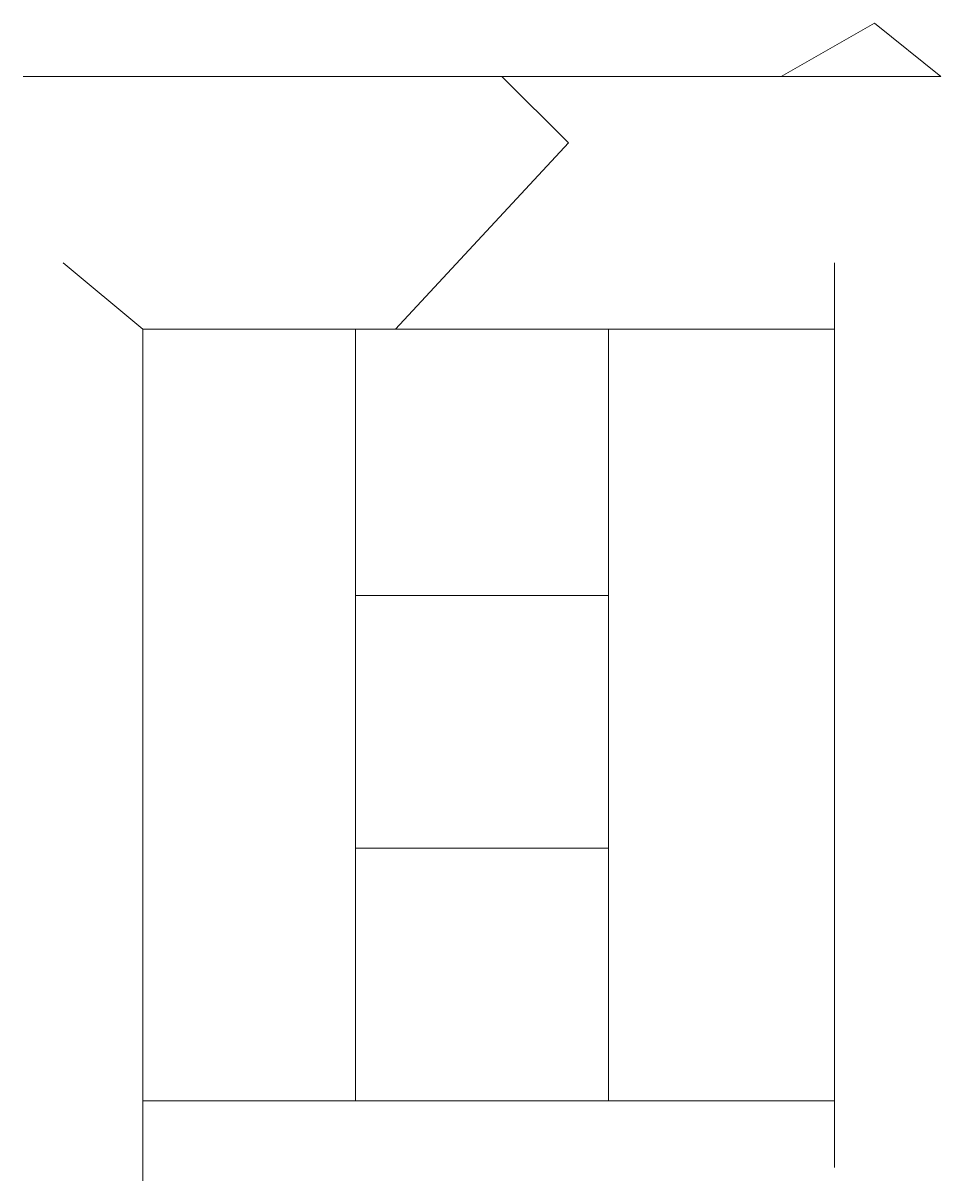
# Model space of a CAD drawing. Header units: millimetres. Extents: x 18 to 1853, y 466 to 763.
# Drawn here: x 1611.343 to 1614.929, y 597.263 to 601.785 of the extents above; entities that cross this region are included whole.
import ezdxf

# ---------------------------------------------------------------- set-up
doc = ezdxf.new("R2010")
doc.units = ezdxf.units.MM
doc.header["$MEASUREMENT"] = 0

msp = doc.modelspace()

# ---------------------------------------------------------------- linework, layer by layer
at = {"color": 255, "linetype": 'Continuous', "lineweight": 0}
for points in [[(1611.3426, 601.5769), (1614.9287, 601.5769), (1614.6688, 601.7848), (1614.305, 601.5769)], [(1613.2136, 601.5769), (1613.4734, 601.317), (1612.7978, 600.5894)], [(1611.4985, 600.8493), (1611.8103, 600.5894), (1611.8103, 597.2632)], [(1614.5129, 600.8493), (1614.5129, 597.3152)], [(1611.8103, 600.5894), (1614.5129, 600.5894)], [(1612.6419, 600.5894), (1612.6419, 597.5751)], [(1613.6294, 597.5751), (1613.6294, 600.5894)], [(1612.6419, 599.55), (1613.6294, 599.55)], [(1612.6419, 598.5625), (1613.6294, 598.5625)], [(1611.8103, 597.5751), (1614.5129, 597.5751)]]:
    msp.add_lwpolyline(points, dxfattribs=at)

doc.saveas('drawing.dxf')
